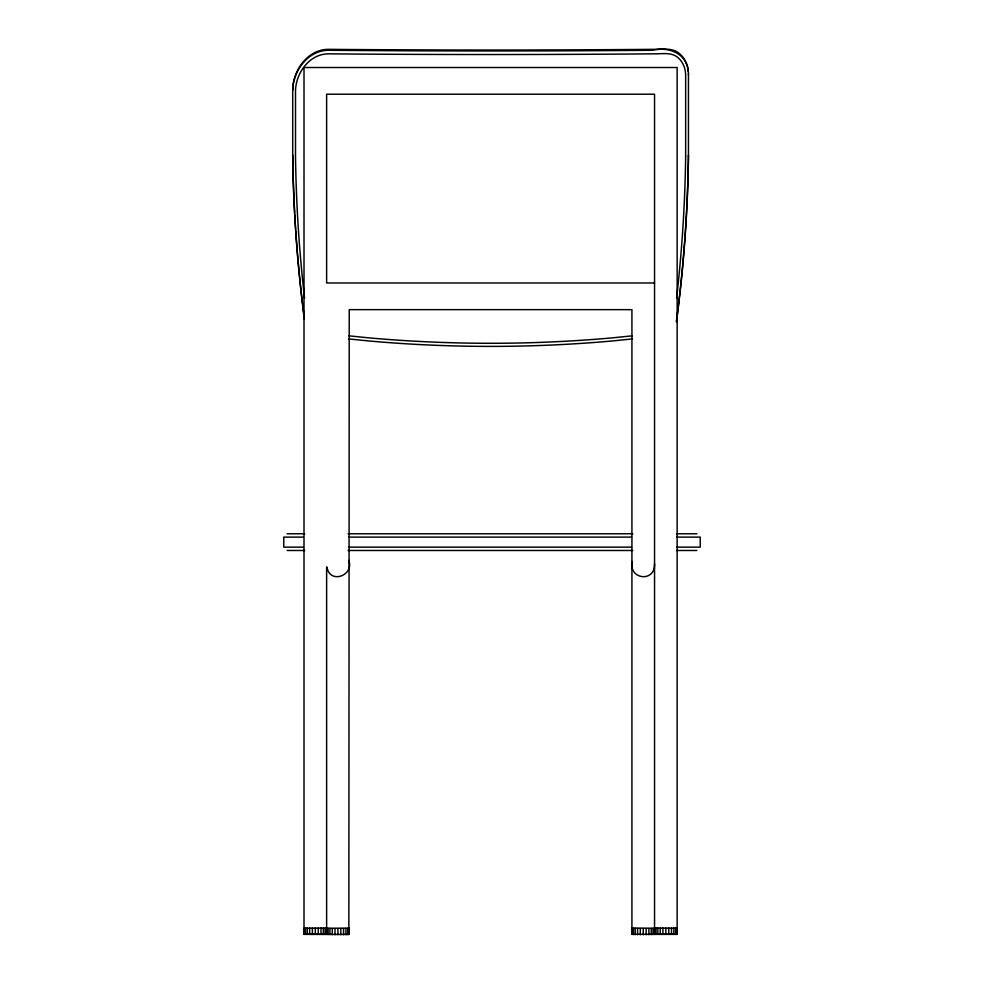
<?xml version="1.0" encoding="UTF-8"?>
<svg xmlns="http://www.w3.org/2000/svg" width="984" height="984" viewBox="0 0 984 984"><rect width="100%" height="100%" fill="white"/><g stroke="black" fill="none" stroke-linecap="round" stroke-linejoin="round"><path stroke-width="1.48" d="M292.703 90.233C293.171 70.909 307.795 50.332 328.435 50.27A1333.763 93.037 0 0 0 652.724 50.27C669.022 46.457 686.894 53.382 688.283 71.647M632.183 561.557C628.407 579.576 655.135 582.872 654.544 563.857M348.853 934.443L349.234 309.652L631.925 309.652L631.925 934.32L677.152 934.32L677.152 67.515L304.007 67.515L304.007 934.32L348.853 934.443L349.234 928.133L327.008 928.256L327.008 934.443M632.306 928.01L654.151 928.256L654.151 934.443M326.233 928.17L304.388 928.17M304.007 934.32L326.627 934.32L326.627 566.932M676.771 928.17L654.926 928.17M632.281 335.827L612.503 337.844C531.434 345.101 449.725 345.101 368.656 337.844L348.877 335.827M632.515 338.914L612.282 340.968C531.36 348.201 449.799 348.201 368.877 340.968L348.643 338.914M677.152 934.32L654.544 934.32L654.544 94.206L326.627 94.206L326.627 282.974L654.544 282.974M287.131 533.771L304.782 533.771M348.115 533.771L632.872 533.771M676.512 533.771L696.869 533.771M303.429 537.116L283.761 537.116L283.761 547.141L303.429 547.141M348.877 537.116L631.556 537.116M676.869 537.116L700.239 537.116L700.239 547.141L676.869 547.141M348.877 547.141L631.556 547.141M287.131 550.486L304.782 550.486M348.115 550.486L632.872 550.486M676.512 550.486L696.869 550.486M327.008 567.325C329.874 584.459 354.252 575.591 348.853 560.4M688.456 74.907C688.64 67.281 685.897 59.434 680.178 54.243C673.019 47.269 662.257 49.397 653.302 49.335A1338.523 93.369 0 0 1 327.856 49.335C307.463 49.827 293.195 70.159 292.703 89.31L292.703 155.952A1398.756 1382.594 64.3 0 0 304.351 319.16M688.456 73.972L688.456 155.952A1398.756 1382.594 -64.3 0 1 676.426 322.1M685.651 156.173L685.651 75.276C685.639 68.905 683.24 62.41 678.48 58.081C671.654 51.537 661.408 54.181 653.019 53.837A1336.149 93.209 0 0 1 328.152 53.837C309.247 54.145 295.963 72.976 295.507 90.7L295.507 156.173A1395.509 1379.384 64.3 0 0 304.597 298.3M676.771 928.084L676.771 934.369M675.639 928.035L675.639 934.222M673.843 927.998L673.843 934.185M671.494 927.974L671.494 934.16M668.776 927.949L668.776 934.148M665.848 927.949L665.848 934.136M662.921 927.949L662.921 934.148M660.19 927.974L660.19 934.16M657.853 927.998L657.853 934.185M656.057 928.035L656.057 934.222M654.926 928.084L654.926 934.271M653.019 928.367L653.019 934.554M651.224 928.466L651.224 934.665M648.886 928.552L648.886 934.739M646.156 928.601L646.156 934.788M643.229 928.613L643.229 934.8M640.301 928.601L640.301 934.788M637.583 928.552L637.583 934.739M635.234 928.466L635.234 934.665M633.438 928.367L633.438 934.554M632.306 928.256L632.306 934.443M347.721 928.367L347.721 934.554M345.925 928.466L345.925 934.665M343.588 928.552L343.588 934.739M340.858 928.601L340.858 934.788M337.93 928.613L337.93 934.8M335.003 928.601L335.003 934.788M332.272 928.552L332.272 934.739M329.935 928.466L329.935 934.665M328.139 928.367L328.139 934.554M326.233 928.084L326.233 934.369M325.101 928.035L325.101 934.222M323.305 927.998L323.305 934.185M320.969 927.974L320.969 934.16M318.238 927.949L318.238 934.148M315.311 927.949L315.311 934.136M312.383 927.949L312.383 934.148M309.665 927.974L309.665 934.16M307.315 927.998L307.315 934.185M305.52 928.035L305.52 934.222M304.388 928.084L304.388 934.369M685.651 156.173A1395.509 1379.384 -64.3 0 1 676.561 298.3M688.456 155.017A1398.756 1382.594 -64.3 0 1 676.426 321.165M304.351 318.226A1398.756 1382.594 64.3 0 1 302.691 304.954M302.506 303.478A1398.756 1382.594 64.3 0 1 295.753 230.896M295.655 229.407A1398.756 1382.594 64.3 0 1 294.745 214.549M294.671 213.061A1398.756 1382.594 64.3 0 1 292.715 155.017"/></g></svg>
